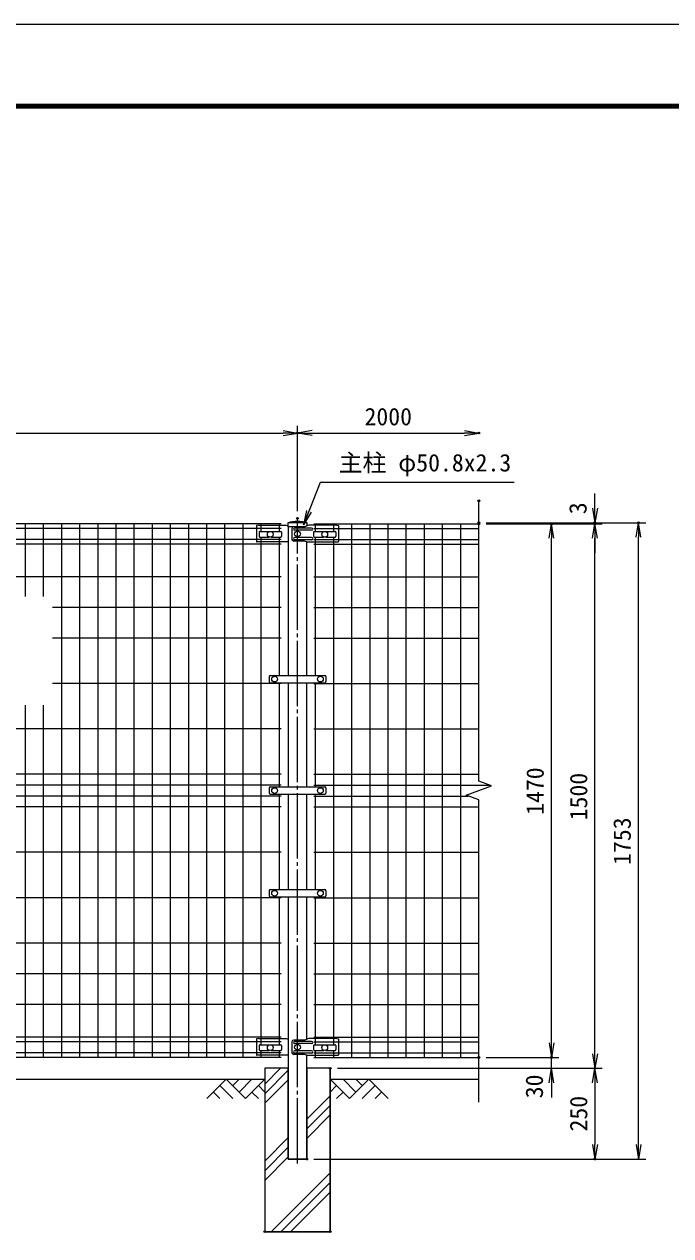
# Model space of a CAD drawing. Units: millimetres, scale not verified. Extents: x -4200 to 4200, y -2970 to 2970.
# Drawn here: x -2138 to -356, y -367 to 2970 of the extents above; entities that cross this region are included whole.
import ezdxf
from ezdxf.enums import TextEntityAlignment as Align

# ---------------------------------------------------------------- set-up
doc = ezdxf.new("R2010")
doc.units = ezdxf.units.MM
doc.header["$LTSCALE"] = 10
doc.header["$PDMODE"] = 32
doc.header["$PDSIZE"] = 5
doc.linetypes.add('LONG_CHAIN', pattern=[21, 18, -1, 1, -1])
for name, color, linetype, lineweight in [('0-1_D-STR4', 7, 'Continuous', 9), ('0-2_D-STR-DIM', 7, 'Continuous', 9), ('0-3_0', 7, 'Continuous', 9), ('0-7_D-STR1', 1, 'Continuous', 9), ('0-8_D-DCR-HCH', 7, 'Continuous', 9), ('0-9_D-BMK', 2, 'LONG_CHAIN', 9), ('0-A_D-STR2', 7, 'Continuous', 9), ('0-B_D-STR3', 3, 'Continuous', 9), ('0-C_D-BGD', 7, 'Continuous', 9), ('0-D_D-STR-TXT', 7, 'Continuous', 9), ('0-E_D-TTL', 7, 'Continuous', 9)]:
    doc.layers.add(name, color=color, linetype=linetype, lineweight=lineweight)
doc.layers.add('0-4_Defpoints', color=7, linetype='Continuous')
doc.styles.add('ＭＳ ゴシック', font='')
doc.styles.get('ＭＳ ゴシック').set_extended_font_data('MS Gothic')

# ---------------------------------------------------------------- blocks, each defined once
blk = doc.blocks.new('_Open')
at = {"layer": '0-3_0'}
blk.add_line((-10, 1.667), (0, 0), dxfattribs=at)
blk.add_lwpolyline([(-10, -1.667), (0, 0), (-10, 0)], dxfattribs=at)

msp = doc.modelspace()

# ---------------------------------------------------------------- linework, layer by layer
at = {"layer": '0-1_D-STR4'}
for p, q in [((-1474.97, 93.98), (-1474.97, -356.02)), ((-1410.37, 93.98), (-1474.97, 93.98)), ((-1294.97, 93.98), (-1359.57, 93.98)), ((-1294.97, 93.98), (-1294.97, -356.02)), ((-1294.97, -356.02), (-1474.97, -356.02))]:
    msp.add_line(p, q, dxfattribs=at)
at = {"layer": '0-2_D-STR-DIM'}
for p, q in [((-3344.97, 1843.98), (-1424.97, 1843.98)), ((-1384.97, 1628.98), (-1384.97, 1863.98)), ((-1384.97, 1628.98), (-1384.97, 1863.98)), ((-1344.97, 1843.98), (-924.97, 1843.98)), ((-564.97, 1636.98), (-564.97, 1676.98)), ((-884.97, 884.63), (-884.97, 1656.98)), ((-864.97, 1596.98), (-424.97, 1596.98)), ((-864.97, 1596.98), (-544.97, 1596.98)), ((-864.97, 1593.98), (-664.97, 1593.98)), ((-864.97, 1593.98), (-544.97, 1593.98)), ((-864.97, 1593.98), (-544.97, 1593.98)), ((-564.97, 1593.98), (-564.97, 1596.98)), ((-684.97, 163.98), (-684.97, 1553.98)), ((-564.97, 133.98), (-564.97, 1553.98)), ((-564.97, 1553.98), (-564.97, 1513.98)), ((-444.97, -116.02), (-444.97, 1556.98)), ((-920.21, 846.15), (-849.74, 871.81)), ((-849.74, 871.81), (-884.97, 884.63)), ((-884.97, 833.33), (-920.21, 846.15)), ((-884.97, 0.98), (-884.97, 833.33)), ((-684.97, 163.98), (-684.97, 203.98)), ((-864.97, 123.98), (-664.97, 123.98)), ((-864.97, 123.98), (-664.97, 123.98)), ((-684.97, 93.98), (-684.97, 123.98)), ((-1274.97, 93.98), (-664.97, 93.98)), ((-1274.97, 93.98), (-544.97, 93.98)), ((-1274.97, 93.98), (-544.97, 93.98)), ((-684.97, 53.98), (-684.97, 13.98)), ((-564.97, 53.98), (-564.97, -116.02)), ((-1339.57, -156.02), (-424.97, -156.02)), ((-1339.57, -156.02), (-544.97, -156.02))]:
    msp.add_line(p, q, dxfattribs=at)
at = {"layer": '0-4_Defpoints'}
for p in [(-1384.97, 1843.98), (-884.97, 1843.98), (-884.97, 1656.98), (-1384.97, 1608.98), (-884.97, 1596.98), (-884.97, 1596.98), (-884.97, 1593.98), (-684.97, 1593.98), (-564.97, 1596.98), (-564.97, 1593.98), (-444.97, 1596.98), (-884.97, 123.98), (-684.97, 123.98), (-1294.97, 93.98), (-1359.57, -156.02), (-564.97, -156.02), (-1474.97, -356.02), (-1294.97, -356.02)]:
    msp.add_point(p, dxfattribs=at)
at = {"layer": '0-7_D-STR1'}
for p, q in [((-1358.37, 1596.98), (-1411.57, 1596.98)), ((-1411.57, 1596.98), (-1411.57, 1585.98)), ((-1365.62, 1585.98), (-1411.57, 1585.98)), ((-1410.37, 1585.98), (-1410.37, 1176.23)), ((-1358.37, 1588.49), (-1358.37, 1596.98)), ((-1359.57, 1176.23), (-1359.57, 1544.16)), ((-1410.37, 1156.23), (-1410.37, 868.98)), ((-1359.57, 868.98), (-1359.57, 1156.23)), ((-1410.37, 848.98), (-1410.37, 586.23)), ((-1359.57, 586.23), (-1359.57, 848.98)), ((-1410.37, 566.23), (-1410.37, -156.02)), ((-1359.57, 174.07), (-1359.57, 566.23))]:
    msp.add_line(p, q, dxfattribs=at)
msp.add_lwpolyline([(-1410.37, -156.02), (-1359.57, -156.02), (-1359.57, 130.16)], dxfattribs=at)
msp.add_arc((-1384.97, 1480.55), 119.43, 77.13052, 102.86948, dxfattribs=at)
at = {"layer": '0-8_D-DCR-HCH'}
for p, q in [((-1474.97, 50.58), (-1431.58, 93.98)), ((-1474.97, 24.07), (-1410.37, 88.67)), ((-1581.4, 63.98), (-1634.61, 10.77)), ((-1599.14, 46.24), (-1563.5, 10.77)), ((-1581.4, 63.98), (-1528.19, 10.77)), ((-1563.66, 46.24), (-1545.92, 63.98)), ((-1545.92, 28.5), (-1510.45, 63.98)), ((-1528.19, 10.77), (-1474.97, 63.98)), ((-1492.71, 46.24), (-1474.97, 28.59)), ((-1474.97, -2.45), (-1410.37, 62.15)), ((-1241.76, 10.77), (-1294.97, 63.98)), ((-1277.24, 46.24), (-1294.97, 28.59)), ((-1224.03, 28.5), (-1259.5, 63.98)), ((-1188.55, 63.98), (-1241.76, 10.77)), ((-1206.2, 46.15), (-1224.03, 63.98)), ((-1170.81, 46.24), (-1206.45, 10.77)), ((-1188.55, 63.98), (-1135.34, 10.77)), ((-1616.87, 28.5), (-1599.05, 10.77)), ((-1510.45, 28.5), (-1492.63, 10.77)), ((-1359.57, -46.15), (-1294.97, 18.45)), ((-1259.5, 28.5), (-1277.32, 10.77)), ((-1153.08, 28.5), (-1170.89, 10.77)), ((-1359.57, -72.67), (-1294.97, -8.07)), ((-1359.57, -99.18), (-1294.97, -34.58)), ((-1474.97, -161.55), (-1410.37, -96.95)), ((-1474.97, -188.07), (-1410.37, -123.47)), ((-1474.97, -214.58), (-1410.37, -149.98)), ((-1457.31, -356.02), (-1294.97, -193.68)), ((-1430.8, -356.02), (-1294.97, -220.2)), ((-1404.28, -356.02), (-1294.97, -246.72))]:
    msp.add_line(p, q, dxfattribs=at)
msp.add_lwpolyline([(-1294.97, 93.98), (-1359.57, 93.98), (-1359.57, -156.02), (-1410.37, -156.02), (-1410.37, 93.98), (-1474.97, 93.98), (-1474.97, -356.02), (-1294.97, -356.02)], close=True, dxfattribs=at)
at = {"layer": '0-9_D-BMK'}
msp.add_line((-1384.97, -168.02), (-1384.97, 1608.98), dxfattribs=at)
at = {"layer": '0-A_D-STR2'}
for p, q in [((-1429.97, 1593.98), (-3339.97, 1593.98)), ((-1429.97, 1581.1), (-3339.97, 1581.1)), ((-2134.97, 1393.98), (-2134.97, 1593.98)), ((-2084.97, 1393.98), (-2084.97, 1593.98)), ((-2034.97, 123.98), (-2034.97, 1593.98)), ((-1984.97, 123.98), (-1984.97, 1593.98)), ((-1934.97, 123.98), (-1934.97, 1593.98)), ((-1884.97, 123.98), (-1884.97, 1593.98)), ((-1834.97, 123.98), (-1834.97, 1593.98)), ((-1784.97, 123.98), (-1784.97, 1593.98)), ((-1734.97, 123.98), (-1734.97, 1593.98)), ((-1684.97, 123.98), (-1684.97, 1593.98)), ((-1634.97, 123.98), (-1634.97, 1593.98)), ((-1584.97, 123.98), (-1584.97, 1593.98)), ((-1534.97, 123.98), (-1534.97, 1593.98)), ((-1484.97, 1572.46), (-1484.97, 1593.98)), ((-1434.97, 1572.46), (-1434.97, 1593.98)), ((-1339.97, 1593.98), (-884.97, 1593.98)), ((-1339.97, 1581.1), (-884.97, 1581.1)), ((-1334.97, 1572.46), (-1334.97, 1593.98)), ((-1284.97, 1572.46), (-1284.97, 1593.98)), ((-1234.97, 123.98), (-1234.97, 1593.98)), ((-1184.97, 123.98), (-1184.97, 1593.98)), ((-1134.97, 123.98), (-1134.97, 1593.98)), ((-1084.97, 123.98), (-1084.97, 1593.98)), ((-1034.97, 123.98), (-1034.97, 1593.98)), ((-984.97, 123.98), (-984.97, 1593.98)), ((-934.97, 123.98), (-934.97, 1593.98)), ((-1429.97, 1550.85), (-3339.97, 1550.85)), ((-1429.97, 1537.98), (-3339.97, 1537.98)), ((-1484.97, 158.46), (-1484.97, 1557.46)), ((-1434.97, 1176.23), (-1434.97, 1557.46)), ((-1339.97, 1550.85), (-884.97, 1550.85)), ((-1339.97, 1537.98), (-884.97, 1537.98)), ((-1334.97, 1176.23), (-1334.97, 1557.46)), ((-1284.97, 158.46), (-1284.97, 1557.46)), ((-1429.97, 1447.98), (-3339.97, 1447.98)), ((-1339.97, 1447.98), (-884.97, 1447.98)), ((-1429.97, 1363.48), (-2059.97, 1363.48)), ((-1339.97, 1363.48), (-884.97, 1363.48)), ((-1429.97, 1278.98), (-2059.97, 1278.98)), ((-1339.97, 1278.98), (-884.97, 1278.98)), ((-1429.97, 1153.98), (-2059.97, 1153.98)), ((-1434.97, 868.98), (-1434.97, 1156.23)), ((-1339.97, 1153.98), (-884.97, 1153.98)), ((-1334.97, 868.98), (-1334.97, 1156.23)), ((-2134.97, 123.98), (-2134.97, 1093.98)), ((-2084.97, 123.98), (-2084.97, 1093.98)), ((-1429.97, 1028.98), (-3339.97, 1028.98)), ((-1339.97, 1028.98), (-884.97, 1028.98)), ((-1429.97, 903.98), (-3339.97, 903.98)), ((-1339.97, 903.98), (-884.97, 903.98)), ((-1429.97, 873.98), (-3339.97, 873.98)), ((-1339.97, 873.98), (-855.71, 873.98)), ((-1429.97, 843.98), (-3339.97, 843.98)), ((-1434.97, 586.23), (-1434.97, 848.98)), ((-1339.97, 843.98), (-914.24, 843.98)), ((-1334.97, 586.23), (-1334.97, 848.98)), ((-1429.97, 813.98), (-3339.97, 813.98)), ((-1339.97, 813.98), (-884.97, 813.98)), ((-1429.97, 688.98), (-3339.97, 688.98)), ((-1339.97, 688.98), (-884.97, 688.98)), ((-1429.97, 563.98), (-3339.97, 563.98)), ((-1434.97, 158.46), (-1434.97, 566.23)), ((-1339.97, 563.98), (-884.97, 563.98)), ((-1334.97, 158.46), (-1334.97, 566.23)), ((-1429.97, 438.98), (-3339.97, 438.98)), ((-1339.97, 438.98), (-884.97, 438.98)), ((-1429.97, 354.48), (-3339.97, 354.48)), ((-1339.97, 354.48), (-884.97, 354.48)), ((-1429.97, 269.98), (-3339.97, 269.98)), ((-1339.97, 269.98), (-884.97, 269.98)), ((-1429.97, 179.98), (-3339.97, 179.98)), ((-1429.97, 167.1), (-3339.97, 167.1)), ((-1339.97, 179.98), (-884.97, 179.98)), ((-1339.97, 167.1), (-884.97, 167.1)), ((-1429.97, 136.85), (-3339.97, 136.85)), ((-1484.97, 123.98), (-1484.97, 143.46)), ((-1434.97, 123.98), (-1434.97, 143.46)), ((-1339.97, 136.85), (-884.97, 136.85)), ((-1334.97, 123.98), (-1334.97, 143.46)), ((-1284.97, 123.98), (-1284.97, 143.46)), ((-1429.97, 123.98), (-3339.97, 123.98)), ((-1339.97, 123.98), (-884.97, 123.98))]:
    msp.add_line(p, q, dxfattribs=at)
at = {"layer": '0-B_D-STR3'}
for p, q in [((-1492.97, 1589.98), (-1497.97, 1588.98)), ((-1497.97, 1588.98), (-1497.97, 1545.16)), ((-1492.97, 1589.98), (-1415.89, 1589.98)), ((-1490.97, 1570.46), (-1490.97, 1559.46)), ((-1488.97, 1572.46), (-1462.76, 1572.46)), ((-1457.19, 1572.46), (-1430.97, 1572.46)), ((-1428.97, 1570.46), (-1428.97, 1559.46)), ((-1415.89, 1589.98), (-1411.57, 1588.49)), ((-1400.46, 1580.98), (-1400.46, 1550.98)), ((-1365.62, 1585.98), (-1395.46, 1585.98)), ((-1345.97, 1581.98), (-1393.39, 1581.98)), ((-1345.97, 1575.98), (-1393.39, 1575.98)), ((-1354.06, 1589.98), (-1365.62, 1585.98)), ((-1276.97, 1589.98), (-1354.06, 1589.98)), ((-1340.97, 1570.46), (-1340.97, 1559.46)), ((-1338.97, 1572.46), (-1312.76, 1572.46)), ((-1307.19, 1572.46), (-1280.97, 1572.46)), ((-1278.97, 1570.46), (-1278.97, 1559.46)), ((-1276.97, 1589.98), (-1271.97, 1588.98)), ((-1271.97, 1588.98), (-1271.97, 1545.16)), ((-1410.37, 1544.16), (-1496.97, 1544.16)), ((-1488.97, 1557.46), (-1462.76, 1557.46)), ((-1457.19, 1557.46), (-1430.97, 1557.46)), ((-1365.62, 1545.98), (-1395.46, 1545.98)), ((-1345.97, 1555.98), (-1393.39, 1555.98)), ((-1345.97, 1549.98), (-1393.39, 1549.98)), ((-1360.37, 1544.16), (-1365.62, 1545.98)), ((-1360.37, 1544.16), (-1272.97, 1544.16)), ((-1338.97, 1557.46), (-1312.76, 1557.46)), ((-1307.19, 1557.46), (-1280.97, 1557.46)), ((-1463.47, 1173.23), (-1463.47, 1159.23)), ((-1460.47, 1176.23), (-1309.47, 1176.23)), ((-1306.47, 1173.23), (-1306.47, 1159.23)), ((-1460.47, 1156.23), (-1309.47, 1156.23)), ((-1460.47, 868.98), (-1309.47, 868.98)), ((-1463.47, 865.98), (-1463.47, 851.98)), ((-1460.47, 848.98), (-1309.47, 848.98)), ((-1306.47, 865.98), (-1306.47, 851.98)), ((-1463.47, 583.23), (-1463.47, 569.23)), ((-1460.47, 586.23), (-1309.47, 586.23)), ((-1306.47, 583.23), (-1306.47, 569.23)), ((-1460.47, 566.23), (-1309.47, 566.23)), ((-1492.97, 175.98), (-1497.97, 174.98)), ((-1497.97, 174.98), (-1497.97, 131.16)), ((-1492.97, 175.98), (-1415.89, 175.98)), ((-1415.89, 175.98), (-1410.37, 174.07)), ((-1400.46, 166.98), (-1400.46, 136.98)), ((-1365.62, 171.98), (-1395.46, 171.98)), ((-1345.97, 167.98), (-1393.39, 167.98)), ((-1354.06, 175.98), (-1365.62, 171.98)), ((-1276.97, 175.98), (-1354.06, 175.98)), ((-1276.97, 175.98), (-1271.97, 174.98)), ((-1271.97, 174.98), (-1271.97, 131.16)), ((-1490.97, 156.46), (-1490.97, 145.46)), ((-1488.97, 158.46), (-1462.76, 158.46)), ((-1488.97, 143.46), (-1462.76, 143.46)), ((-1457.19, 158.46), (-1430.97, 158.46)), ((-1457.19, 143.46), (-1430.97, 143.46)), ((-1428.97, 156.46), (-1428.97, 145.46)), ((-1345.97, 161.98), (-1393.39, 161.98)), ((-1345.97, 141.98), (-1393.39, 141.98)), ((-1345.97, 135.98), (-1393.39, 135.98)), ((-1340.97, 156.46), (-1340.97, 145.46)), ((-1338.97, 158.46), (-1312.76, 158.46)), ((-1338.97, 143.46), (-1312.76, 143.46)), ((-1307.19, 158.46), (-1280.97, 158.46)), ((-1307.19, 143.46), (-1280.97, 143.46)), ((-1278.97, 156.46), (-1278.97, 145.46)), ((-1410.37, 130.16), (-1496.97, 130.16)), ((-1365.62, 131.98), (-1395.46, 131.98)), ((-1360.37, 130.16), (-1365.62, 131.98)), ((-1360.37, 130.16), (-1272.97, 130.16))]:
    msp.add_line(p, q, dxfattribs=at)
for centre in [(-1459.97, 1564.96), (-1384.97, 1565.98), (-1309.97, 1564.96), (-1447.97, 1166.23), (-1321.97, 1166.23), (-1447.97, 858.98), (-1321.97, 858.98), (-1447.97, 576.23), (-1321.97, 576.23), (-1459.97, 150.96), (-1384.97, 151.98), (-1309.97, 150.96)]:
    msp.add_circle(centre, 8, dxfattribs=at)
for centre, radius, start, end in [((-1488.97, 1570.46), 2, 90, 180), ((-1430.97, 1570.46), 2, 0, 90), ((-1395.46, 1580.98), 5, 90, 180), ((-1393.39, 1578.98), 3, 90, 270), ((-1345.97, 1578.98), 3, 270, 90), ((-1338.97, 1570.46), 2, 90, 180), ((-1280.97, 1570.46), 2, 0, 90), ((-1496.97, 1545.16), 1, 180, 270), ((-1488.97, 1559.46), 2, 180, 270), ((-1430.97, 1559.46), 2, 270, 0), ((-1395.46, 1550.98), 5, 180, 270), ((-1393.39, 1552.98), 3, 90, 270), ((-1345.97, 1552.98), 3, 270, 90), ((-1338.97, 1559.46), 2, 180, 270), ((-1280.97, 1559.46), 2, 270, 0), ((-1272.97, 1545.16), 1, 270, 0), ((-1460.47, 1173.23), 3, 90, 180), ((-1309.47, 1173.23), 3, 0, 90), ((-1460.47, 1159.23), 3, 180, 270), ((-1309.47, 1159.23), 3, 270, 0), ((-1460.47, 865.98), 3, 90, 180), ((-1309.47, 865.98), 3, 0, 90), ((-1460.47, 851.98), 3, 180, 270), ((-1309.47, 851.98), 3, 270, 0), ((-1460.47, 583.23), 3, 90, 180), ((-1460.47, 569.23), 3, 180, 270), ((-1309.47, 583.23), 3, 0, 90), ((-1309.47, 569.23), 3, 270, 0), ((-1395.46, 166.98), 5, 90, 180), ((-1393.39, 164.98), 3, 90, 270), ((-1345.97, 164.98), 3, 270, 90), ((-1488.97, 156.46), 2, 90, 180), ((-1488.97, 145.46), 2, 180, 270), ((-1430.97, 156.46), 2, 0, 90), ((-1430.97, 145.46), 2, 270, 0), ((-1395.46, 136.98), 5, 180, 270), ((-1393.39, 138.98), 3, 90, 270), ((-1345.97, 138.98), 3, 270, 90), ((-1338.97, 156.46), 2, 90, 180), ((-1338.97, 145.46), 2, 180, 270), ((-1280.97, 156.46), 2, 0, 90), ((-1280.97, 145.46), 2, 270, 0), ((-1496.97, 131.16), 1, 180, 270), ((-1272.97, 131.16), 1, 270, 0)]:
    msp.add_arc(centre, radius, start, end, dxfattribs=at)
at = {"layer": '0-C_D-BGD'}
for p, q in [((-3294.97, 63.98), (-1474.97, 63.98)), ((-1294.97, 63.98), (-884.97, 63.98))]:
    msp.add_line(p, q, dxfattribs=at)
at = {"layer": '0-D_D-STR-TXT'}
msp.add_lwpolyline([(-787.46, 1707.71), (-1322.14, 1707.71), (-1367.63, 1592.76)], dxfattribs=at)
at = {"layer": '0-E_D-TTL', "color": 2}
msp.add_lwpolyline([(-4200, 2970), (4200, 2970), (4200, -2970), (-4200, -2970)], close=True, dxfattribs=at)
at = {"layer": '0-E_D-TTL'}
for points in [[(-3930, 2750), (3930, 2750), (3930, -2750), (-3930, -2750)], [(-3927.5, 2747.5), (3927.5, 2747.5), (3927.5, -2747.5), (-3927.5, -2747.5)], [(-3925, 2745), (3925, 2745), (3925, -2745), (-3925, -2745)], [(-3922.5, 2742.5), (3922.5, 2742.5), (3922.5, -2742.5), (-3922.5, -2742.5)], [(-3920, 2740), (3920, 2740), (3920, -2740), (-3920, -2740)]]:
    msp.add_lwpolyline(points, close=True, dxfattribs=at)

# ---------------------------------------------------------------- block references
at = {"layer": '0-2_D-STR-DIM', "xscale": 4, "yscale": 4}
for p in [(-1384.97, 1843.98), (-884.97, 1843.98)]:
    msp.add_blockref('_Open', p, dxfattribs=at)
for p, rotation in [((-1384.97, 1843.98), 180), ((-564.97, 1596.98), 270), ((-684.97, 1593.98), 90), ((-564.97, 1593.98), 90), ((-564.97, 1593.98), 90), ((-444.97, 1596.98), 90), ((-684.97, 123.98), 270), ((-684.97, 123.98), 270), ((-564.97, 93.98), 270), ((-684.97, 93.98), 90), ((-564.97, 93.98), 90), ((-564.97, -156.02), 270), ((-444.97, -156.02), 270)]:
    msp.add_blockref('_Open', p, dxfattribs=dict(at, rotation=rotation))
at = {"layer": '0-D_D-STR-TXT', "xscale": 4, "yscale": 4, "rotation": 248.409}
msp.add_blockref('_Open', (-1368.36, 1590.9), dxfattribs=at)

# ---------------------------------------------------------------- texts
at = {"layer": '0-2_D-STR-DIM', "style": 'ＭＳ ゴシック'}
msp.add_text('2000', height=48.09, dxfattribs=at).set_placement((-1200.22, 1850.73), align=Align.BOTTOM_LEFT)
for s, p in [('3', (-573.64, 1620.28)), ('1470', (-691.72, 792.08)), ('1500', (-571.72, 777.08)), ('1753', (-451.72, 654.23)), ('30', (-693.88, 11.51)), ('250', (-571.72, -80.02))]:
    msp.add_text(s, height=48.09, rotation=90, dxfattribs=at).set_placement(p, align=Align.BOTTOM_LEFT)
at = {"layer": '0-D_D-STR-TXT', "style": 'ＭＳ ゴシック'}
msp.add_text('主柱 φ50.8x2.3', height=48.09, dxfattribs=at).set_placement((-1271.21, 1723.72), align=Align.BOTTOM_LEFT)

doc.saveas('drawing.dxf')
